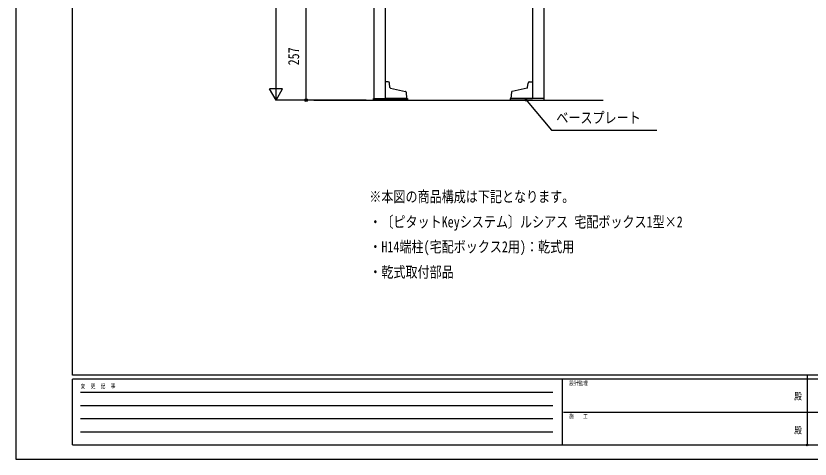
# Model space of a CAD drawing. Units: millimetres, scale not verified. Extents: x -2102 to 2102, y -1485 to 1485.
# Drawn here: x -2102 to 5, y -1485 to -309 of the extents above; entities that cross this region are included whole.
import ezdxf
from ezdxf.enums import TextEntityAlignment as Align

# ---------------------------------------------------------------- set-up
doc = ezdxf.new("R2010")
doc.units = ezdxf.units.MM
doc.header["$LTSCALE"] = 8
doc.header["$PDMODE"] = 32
doc.header["$PDSIZE"] = 4
for name, color, linetype in [('0-1_USER1', 3, 'Continuous'), ('0-4_YKK_A1', 4, 'Continuous'), ('0-5_YKK_D', 6, 'Continuous'), ('0-6_YKK_ZWAK', 7, 'Continuous')]:
    doc.layers.add(name, color=color, linetype=linetype)
doc.styles.add('ＭＳ ゴシック', font='')
doc.styles.get('ＭＳ ゴシック').set_extended_font_data('MS Gothic')

msp = doc.modelspace()

# ---------------------------------------------------------------- linework, layer by layer
at = {"layer": '0-4_YKK_A1'}
for p, q in [((-1152.49, 917.5), (-1152.49, -528.5)), ((-1122.49, 917.5), (-1122.49, -528.5)), ((-731.488, 917.5), (-731.488, -528.5)), ((-701.488, 917.5), (-701.488, -528.5)), ((-1109.619, -499.026), (-1110.658, -487.151)), ((-1108.043, -500.808), (-1068.6, -509.192)), ((-745.936, -500.808), (-785.378, -509.192)), ((-744.359, -499.026), (-743.32, -487.151)), ((-1067.023, -510.974), (-1065.49, -528.5)), ((-786.955, -510.974), (-788.488, -528.5)), ((-1311.94, -532.5), (-543.486, -532.5)), ((-1153.49, -528.5), (-1063.49, -528.5)), ((-1153.49, -530), (-1153.49, -528.5)), ((-1065.49, -528.5), (-1122.49, -528.5)), ((-1063.49, -528.5), (-1063.49, -532.5)), ((-790.488, -528.5), (-790.488, -532.5)), ((-700.488, -528.5), (-790.488, -528.5)), ((-788.488, -528.5), (-731.488, -528.5)), ((-700.488, -530), (-700.488, -528.5))]:
    msp.add_line(p, q, dxfattribs=at)
for points in [[(-1114.643, -483.5), (-1122.49, -483.5), (-1122.49, -528.5)], [(-739.336, -483.5), (-731.488, -483.5), (-731.488, -528.5)], [(-1063.49, -532.5), (-1153.49, -532.5), (-1153.49, -530)], [(-790.488, -532.5), (-700.488, -532.5), (-700.488, -530)]]:
    msp.add_lwpolyline(points, dxfattribs=at)
for centre, radius, start, end in [((-1114.643, -487.5), 4, 5, 90), ((-739.336, -487.5), 4, 90, 175), ((-1107.627, -498.851), 2, 185, 257.99891), ((-746.352, -498.851), 2, 282.00109, 355), ((-1069.016, -511.149), 2, 5, 77.99891), ((-784.963, -511.149), 2, 102.00109, 175)]:
    msp.add_arc(centre, radius, start, end, dxfattribs=at)
at = {"layer": '0-5_YKK_D'}
for p, q in [((-1411.989, -497.5), (-1411.989, 882.5)), ((-1331.989, -532.5), (-1331.989, -275.5)), ((-1411.989, -532.5), (-1411.989, -471.878)), ((-1411.989, -532.5), (-1429.489, -502.189)), ((-1394.489, -502.189), (-1429.489, -502.189)), ((-1411.989, -532.5), (-1394.489, -502.189)), ((-1172.49, -532.5), (-1412.989, -532.5)), ((-1172.49, -532.5), (-1332.989, -532.5))]:
    msp.add_line(p, q, dxfattribs=at)
for points in [[(-747.681, -536.465), (-751.421, -528.5), (-744.199, -533.528)], [(-751.421, -528.5), (-745.94, -534.997), (-680.555, -612.5), (-401.287, -612.5)]]:
    msp.add_lwpolyline(points, dxfattribs=at)
msp.add_circle((-1331.989, -532.5), 3.75, dxfattribs=at)
at = {"layer": '0-6_YKK_ZWAK'}
for p, q in [((-1952.49, -1262.5), (-1952.49, 1387.5)), ((1947.51, -1262.5), (-1952.49, -1262.5)), ((-2.49, -1262.5), (-2.49, -1447.5)), ((-652.49, -1272.5), (-1952.49, -1272.5)), ((-1952.49, -1447.5), (-1952.49, -1272.5)), ((-652.49, -1272.5), (-652.49, -1447.5)), ((-2.49, -1272.5), (-652.49, -1272.5)), ((647.51, -1272.5), (-2.49, -1272.5)), ((-1931.24, -1307.5), (-677.49, -1307.5)), ((-1931.24, -1342.5), (-677.49, -1342.5)), ((-648.74, -1360), (-2.49, -1360)), ((-2.49, -1360), (647.51, -1360)), ((-1931.24, -1377.5), (-677.49, -1377.5)), ((-1931.24, -1412.5), (-677.49, -1412.5)), ((-1952.49, -1447.5), (-652.49, -1447.5)), ((-652.49, -1447.5), (-2.49, -1447.5)), ((-2.49, -1447.5), (647.51, -1447.5))]:
    msp.add_line(p, q, dxfattribs=at)
msp.add_lwpolyline([(-2102.5, -1485), (2102.5, -1485), (2102.5, 1485), (-2102.5, 1485)], close=True, dxfattribs=at)
msp.add_point((-2.49, -1447.5), dxfattribs=at)

# ---------------------------------------------------------------- texts
at = {"layer": '0-1_USER1', "style": 'ＭＳ ゴシック', "width": 0.8}
for s, p in [('※本図の商品構成は下記となります。', (-1164.5, -812)), ('・〔ピタットKeyシステム〕ルシアス 宅配ボックス1型×2', (-1164.5, -879)), ('・H14端柱(宅配ボックス2用)：乾式用', (-1164.5, -945)), ('・乾式取付部品', (-1164.5, -1012))]:
    msp.add_text(s, height=29.33, dxfattribs=at).set_placement(p, align=Align.BOTTOM_LEFT)
at = {"layer": '0-5_YKK_D', "style": 'ＭＳ ゴシック', "width": 0.8}
msp.add_text('257', height=29.33, rotation=90, dxfattribs=at).set_placement((-1341.989, -440.267), align=Align.BOTTOM_LEFT)
msp.add_text('ベースプレート', height=29.33, dxfattribs=at).set_placement((-668.215, -602.5), align=Align.BOTTOM_LEFT)
at = {"layer": '0-6_YKK_ZWAK', "style": 'ＭＳ ゴシック', "width": 0.8}
for s, height, p in [('変  更  記  事', 11, (-1930.655, -1300)), ('設計監理', 11, (-634.157, -1292.5)), ('殿', 18.33, (-36.833, -1332.917)), ('施\u3000\u3000工', 11, (-634.157, -1380)), ('殿', 18.33, (-36.833, -1422.917))]:
    msp.add_text(s, height=height, dxfattribs=at).set_placement(p, align=Align.BOTTOM_LEFT)

doc.saveas('drawing.dxf')
